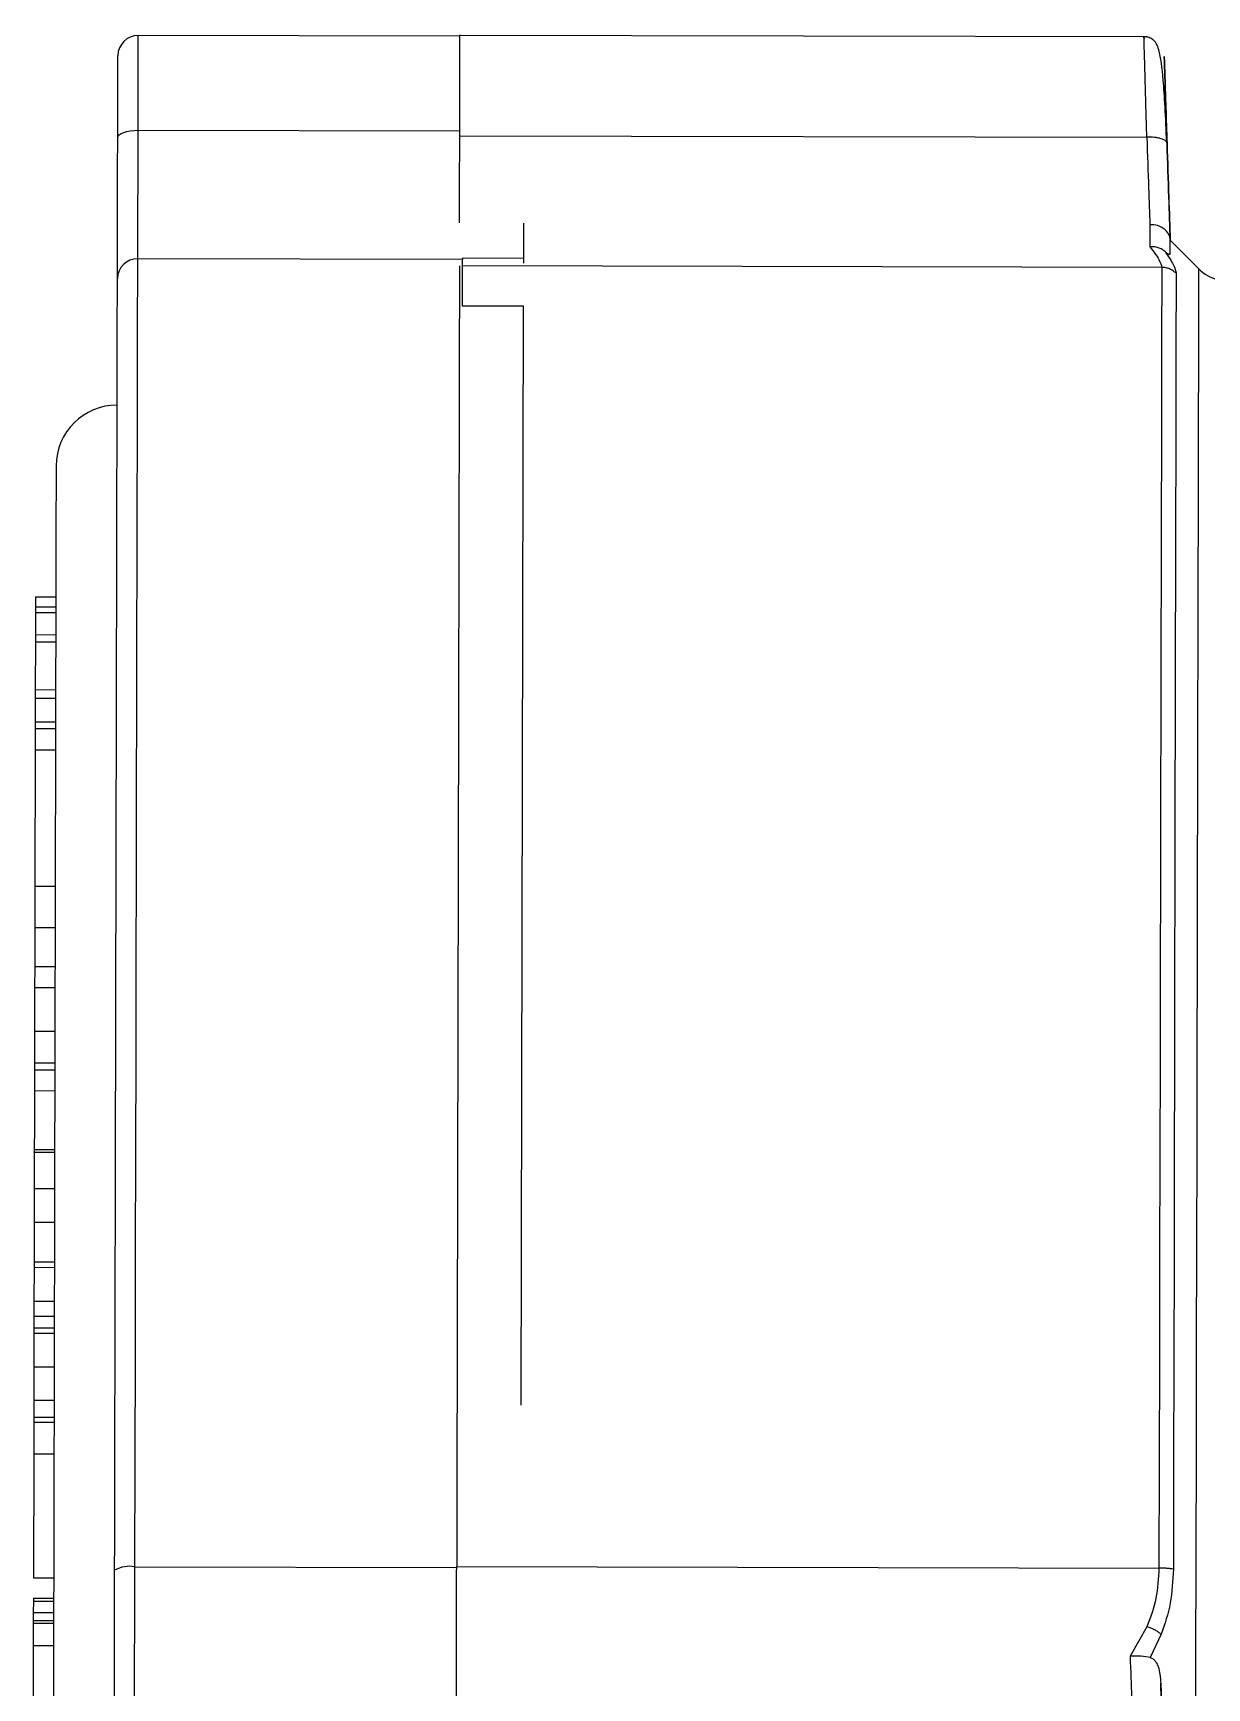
# Model space of a CAD drawing. Header units: millimetres. Extents: x 5659 to 7608, y 3628 to 5007.
# Drawn here: x 6038.9 to 6096.7, y 4776.8 to 4858.3 of the extents above; entities that cross this region are included whole.
import ezdxf

# ---------------------------------------------------------------- set-up
doc = ezdxf.new("R2010")
doc.units = ezdxf.units.MM

msp = doc.modelspace()

# ---------------------------------------------------------------- linework, layer by layer
at = {"color": 7, "linetype": 'Continuous', "lineweight": 25}
for p, q in [((6044.096, 4853.467), (6044.106, 4858.136)), ((6059.949, 4858.102), (6044.106, 4858.136)), ((6093.786, 4858.065), (6059.949, 4858.137)), ((6044.082, 4847.145), (6044.096, 4853.467)), ((6044.096, 4853.467), (6059.939, 4853.433)), ((6059.938, 4853.202), (6093.773, 4853.13)), ((6063.086, 4848.891), (6063.082, 4847.161)), ((6093.929, 4848.82), (6093.927, 4847.732)), ((6096.338, 4846.645), (6094.927, 4848.062)), ((6094.927, 4848.055), (6094.927, 4848.062)), ((6060.082, 4847.111), (6044.082, 4847.145)), ((6060.077, 4844.811), (6060.082, 4847.111)), ((6060.083, 4847.167), (6060.082, 4847.111)), ((6063.082, 4847.161), (6060.083, 4847.167)), ((6063.082, 4847.161), (6063.082, 4846.932)), ((6094.51, 4846.716), (6060.082, 4846.79)), ((6063.077, 4844.804), (6060.077, 4844.811)), ((6062.962, 4790.703), (6063.077, 4844.804)), ((6039.047, 4830.502), (6039.046, 4830.001)), ((6039.047, 4830.502), (6040.047, 4830.5)), ((6039.045, 4829.731), (6039.043, 4828.637)), ((6039.046, 4830.001), (6039.045, 4829.731)), ((6039.045, 4829.731), (6040.045, 4829.729)), ((6039.046, 4830.001), (6040.046, 4829.999)), ((6039.042, 4828.288), (6039.037, 4825.928)), ((6039.043, 4828.637), (6039.042, 4828.288)), ((6039.042, 4828.288), (6040.042, 4828.286)), ((6039.043, 4828.637), (6040.043, 4828.635)), ((6039.037, 4825.928), (6039.036, 4825.506)), ((6039.037, 4825.928), (6040.037, 4825.925)), ((6039.036, 4825.506), (6039.034, 4824.345)), ((6039.036, 4825.506), (6040.036, 4825.504)), ((6039.033, 4824.011), (6039.031, 4822.963)), ((6039.034, 4824.345), (6039.033, 4824.011)), ((6039.033, 4824.011), (6040.033, 4824.009)), ((6039.034, 4824.345), (6040.034, 4824.343)), ((6039.031, 4822.963), (6039.016, 4816.257)), ((6039.031, 4822.963), (6040.031, 4822.961)), ((6039.016, 4816.257), (6039.012, 4814.218)), ((6039.016, 4816.257), (6040.016, 4816.255)), ((6039.012, 4814.218), (6039.008, 4812.296)), ((6039.012, 4814.218), (6040.012, 4814.216)), ((6039.008, 4812.296), (6039.006, 4811.251)), ((6039.008, 4812.296), (6040.008, 4812.294)), ((6039.006, 4811.251), (6039.001, 4809.114)), ((6040.006, 4811.249), (6039.006, 4811.251)), ((6039.001, 4809.114), (6038.998, 4807.55)), ((6039.001, 4809.114), (6040.001, 4809.112)), ((6038.997, 4807.212), (6038.995, 4806.185)), ((6038.998, 4807.651), (6038.997, 4807.141)), ((6038.998, 4807.55), (6038.997, 4807.212)), ((6038.998, 4807.55), (6038.997, 4807.212)), ((6038.997, 4807.212), (6039.997, 4807.21)), ((6038.998, 4807.55), (6039.998, 4807.548)), ((6038.995, 4806.185), (6039.995, 4806.183)), ((6038.988, 4803.153), (6038.985, 4801.366)), ((6038.988, 4803.153), (6039.988, 4803.151)), ((6038.989, 4803.29), (6039.989, 4803.288)), ((6038.985, 4801.366), (6038.981, 4799.712)), ((6038.985, 4801.366), (6039.985, 4801.364)), ((6038.981, 4799.712), (6038.977, 4797.76)), ((6038.981, 4799.712), (6039.981, 4799.71)), ((6038.976, 4797.488), (6038.973, 4795.829)), ((6038.977, 4797.76), (6038.976, 4797.488)), ((6038.976, 4797.488), (6039.976, 4797.486)), ((6038.977, 4797.76), (6039.977, 4797.758)), ((6038.973, 4795.829), (6038.971, 4795.089)), ((6038.973, 4795.829), (6039.973, 4795.827)), ((6038.971, 4795.089), (6038.97, 4794.516)), ((6038.971, 4795.089), (6039.971, 4795.087)), ((6038.969, 4794.244), (6038.966, 4792.585)), ((6038.97, 4794.516), (6038.969, 4794.244)), ((6038.969, 4794.244), (6039.969, 4794.242)), ((6038.97, 4794.516), (6039.97, 4794.514)), ((6038.966, 4792.585), (6038.962, 4790.941)), ((6038.966, 4792.585), (6039.966, 4792.583)), ((6038.962, 4790.941), (6038.96, 4790.114)), ((6038.962, 4790.941), (6039.962, 4790.939)), ((6038.96, 4789.865), (6038.957, 4788.301)), ((6038.96, 4790.114), (6039.96, 4790.112)), ((6038.96, 4790.114), (6038.96, 4789.865)), ((6038.96, 4789.865), (6039.96, 4789.863)), ((6038.957, 4788.289), (6038.944, 4782.201)), ((6038.957, 4788.301), (6039.957, 4788.298)), ((6043.929, 4775.176), (6043.945, 4782.748)), ((6043.945, 4782.748), (6059.787, 4782.714)), ((6059.788, 4782.754), (6094.373, 4782.681)), ((6038.944, 4782.201), (6039.944, 4782.199)), ((6038.941, 4781.057), (6038.94, 4780.499)), ((6038.941, 4781.201), (6039.941, 4781.199)), ((6038.941, 4781.057), (6039.941, 4781.055)), ((6038.94, 4780.499), (6038.939, 4780.107)), ((6038.939, 4780.107), (6039.939, 4780.105)), ((6038.939, 4780.107), (6038.939, 4779.964)), ((6038.94, 4780.499), (6039.94, 4780.497)), ((6038.939, 4779.964), (6038.936, 4778.866)), ((6038.939, 4779.964), (6039.939, 4779.962)), ((6093.781, 4779.791), (6092.951, 4778.337)), ((6093.84, 4779.773), (6093.781, 4779.791)), ((6094.488, 4779.419), (6093.943, 4778.27)), ((6038.936, 4778.866), (6038.928, 4775.126)), ((6038.936, 4778.866), (6039.936, 4778.864)), ((6094.463, 4777.007), (6094.756, 4768.062))]:
    msp.add_line(p, q, dxfattribs=at)
at = {"color": 7, "linetype": 'Continuous', "lineweight": 25, "flags": 128}
for points in [[(6043.095, 4853.118), (6043.115, 4853.186), (6043.172, 4853.252), (6043.264, 4853.313), (6043.389, 4853.366), (6043.54, 4853.409), (6043.713, 4853.441), (6043.901, 4853.461), (6044.096, 4853.467)], [(6043.945, 4782.748), (6043.956, 4788.007), (6043.967, 4793.178), (6043.978, 4798.237), (6043.988, 4803.161), (6043.999, 4807.927), (6044.008, 4812.515), (6044.018, 4816.904), (6044.027, 4821.073), (6044.035, 4825.004), (6044.043, 4828.679), (6044.05, 4832.082), (6044.057, 4835.196), (6044.063, 4838.009), (6044.068, 4840.506), (6044.073, 4842.678), (6044.077, 4844.513), (6044.08, 4846.005), (6044.082, 4847.145)], [(6094.51, 4846.716), (6094.508, 4845.564), (6094.505, 4844.066), (6094.501, 4842.228), (6094.496, 4840.059), (6094.491, 4837.568), (6094.485, 4834.767), (6094.478, 4831.667), (6094.471, 4828.284), (6094.463, 4824.632), (6094.455, 4820.726), (6094.446, 4816.586), (6094.436, 4812.229), (6094.427, 4807.674), (6094.417, 4802.943), (6094.406, 4798.056), (6094.395, 4793.035), (6094.384, 4787.902), (6094.373, 4782.681)], [(6095.217, 4846.427), (6095.214, 4845.279), (6095.211, 4843.786), (6095.207, 4841.955), (6095.202, 4839.794), (6095.197, 4837.312), (6095.191, 4834.521), (6095.185, 4831.433), (6095.177, 4828.062), (6095.17, 4824.423), (6095.161, 4820.532), (6095.152, 4816.407), (6095.143, 4812.066), (6095.133, 4807.528), (6095.123, 4802.814), (6095.113, 4797.945), (6095.102, 4792.942), (6095.091, 4787.828), (6095.08, 4782.626)], [(6096.18, 4772.738), (6096.192, 4778.03), (6096.203, 4783.276), (6096.214, 4788.452), (6096.225, 4793.535), (6096.236, 4798.502), (6096.246, 4803.329), (6096.256, 4807.995), (6096.265, 4812.478), (6096.275, 4816.759), (6096.283, 4820.816), (6096.291, 4824.632), (6096.299, 4828.19), (6096.306, 4831.472), (6096.312, 4834.464), (6096.318, 4837.153), (6096.323, 4839.526), (6096.328, 4841.571), (6096.331, 4843.281), (6096.334, 4844.646), (6096.336, 4845.662), (6096.338, 4846.322), (6096.338, 4846.624), (6096.338, 4846.645)]]:
    msp.add_lwpolyline(points, dxfattribs=at)
at = {"color": 7, "linetype": 'Continuous', "lineweight": 25}
for centre, radius, start, end in [((6044.104, 4857.136), 1, 89.87751, 179.87751), ((6044.072, 4846.153), 0.992, 89.41535, 179.40777), ((6097.756, 4848.056), 2, 224.87751, 255.57646), ((6043.061, 4836.938), 3, 89.87751, 179.87751), ((6043.699, 4781.217), 1.551, 80.89854, 119.14308)]:
    msp.add_arc(centre, radius, start, end, dxfattribs=at)
for points, knots in [([(6059.938, 4853.202), (6059.94, 4853.895), (6059.943, 4855.281), (6059.946, 4856.888), (6059.948, 4857.849), (6059.949, 4858.253), (6059.949, 4858.137), (6059.949, 4858.137)], [0, 0, 0, 0, 0.2499989, 0.4999978, 0.7499967, 0.9999956, 1, 1, 1, 1]), ([(6094.753, 4852.882), (6094.726, 4853.48), (6094.677, 4854.607), (6094.574, 4856.229), (6094.427, 4857.38), (6094.19, 4857.89), (6093.9, 4858.034), (6093.742, 4858.06), (6093.66, 4858.065), (6093.621, 4858.065), (6093.602, 4858.065)], [0, 0, 0, 0, 0.219365, 0.412937, 0.719402, 0.914593, 0.969102, 0.986635, 0.993634, 1, 1, 1, 1]), ([(6093.773, 4853.13), (6093.759, 4853.627), (6093.732, 4854.589), (6093.689, 4856.132), (6093.651, 4857.438), (6093.632, 4858.128), (6093.636, 4858.004), (6093.636, 4857.979)], [0, 0, 0, 0, 0.177765, 0.34408, 0.641108, 0.925204, 1, 1, 1, 1]), ([(6043.095, 4853.118), (6043.096, 4853.672), (6043.099, 4854.807), (6043.102, 4856.107), (6043.103, 4856.978), (6043.104, 4857.085), (6043.104, 4857.138)], [0, 0, 0, 0, 0.244178, 0.5, 0.755822, 1, 1, 1, 1]), ([(6094.771, 4852.82), (6094.752, 4853.423), (6094.712, 4854.627), (6094.667, 4856.005), (6094.638, 4856.897), (6094.628, 4857.199), (6094.638, 4856.893), (6094.667, 4856), (6094.712, 4854.624), (6094.752, 4853.422), (6094.771, 4852.821)], [0, 0, 0, 0, 0.125138, 0.250256, 0.375373, 0.50043, 0.625397, 0.750284, 0.875124, 1, 1, 1, 1]), ([(6043.08, 4846.163), (6043.081, 4846.397), (6043.082, 4846.872), (6043.085, 4848.456), (6043.09, 4850.548), (6043.093, 4852.271), (6043.095, 4853.118)], [0, 0, 0, 0, 0.245796, 0.5, 0.754204, 1, 1, 1, 1]), ([(6059.929, 4848.913), (6059.929, 4848.939), (6059.93, 4849.428), (6059.933, 4850.865), (6059.937, 4852.423), (6059.938, 4853.202)], [0, 0, 0, 0, 0.027312, 0.513656, 1, 1, 1, 1]), ([(6093.773, 4853.13), (6093.804, 4852.258), (6093.863, 4850.618), (6093.908, 4849.394), (6093.929, 4848.82)], [0, 0, 0, 0, 0.531637, 1, 1, 1, 1]), ([(6094.771, 4852.82), (6094.757, 4852.863), (6094.734, 4852.928), (6094.609, 4853.003), (6094.48, 4853.053), (6094.321, 4853.092), (6094.089, 4853.127), (6093.897, 4853.129), (6093.773, 4853.13)], [0, 0, 0, 0, 0.239618, 0.368465, 0.500002, 0.631538, 0.760384, 1, 1, 1, 1]), ([(6094.771, 4852.821), (6094.801, 4851.911), (6094.86, 4850.101), (6094.905, 4848.735), (6094.927, 4848.055)], [0, 0, 0, 0, 0.502375, 1, 1, 1, 1]), ([(6094.927, 4848.055), (6094.905, 4848.733), (6094.86, 4850.099), (6094.801, 4851.909), (6094.771, 4852.82)], [0, 0, 0, 0, 0.496466, 1, 1, 1, 1]), ([(6094.927, 4848.055), (6094.922, 4848.109), (6094.913, 4848.214), (6094.828, 4848.416), (6094.715, 4848.539), (6094.623, 4848.61), (6094.622, 4848.61), (6094.619, 4848.613), (6094.607, 4848.622), (6094.513, 4848.689), (6094.295, 4848.802), (6094.056, 4848.814), (6093.929, 4848.82)], [0, 0, 0, 0, 0.13275, 0.258828, 0.507271, 0.507353, 0.507953, 0.509582, 0.515681, 0.539247, 0.754927, 1, 1, 1, 1]), ([(6094.673, 4847.493), (6094.625, 4847.532), (6094.526, 4847.612), (6094.334, 4847.694), (6094.13, 4847.737), (6093.989, 4847.734), (6093.927, 4847.732)], [0, 0, 0, 0, 0.239149, 0.497163, 0.778524, 1, 1, 1, 1]), ([(6093.927, 4847.732), (6094.097, 4847.507), (6094.43, 4847.066), (6094.484, 4846.831), (6094.51, 4846.716)], [0, 0, 0, 0, 0.51151, 1, 1, 1, 1]), ([(6094.926, 4847.39), (6094.926, 4847.392), (6094.926, 4847.408), (6094.926, 4847.513), (6094.927, 4847.721), (6094.927, 4847.94), (6094.927, 4848.055)], [0, 0, 0, 0, 0.008069, 0.080583, 0.514577, 1, 1, 1, 1]), ([(6094.673, 4847.493), (6094.83, 4847.261), (6095.142, 4846.799), (6095.192, 4846.551), (6095.217, 4846.427)], [0, 0, 0, 0, 0.5006525, 1, 1, 1, 1]), ([(6094.926, 4847.39), (6094.92, 4847.367), (6094.911, 4847.335), (6094.824, 4847.373), (6094.751, 4847.424), (6094.698, 4847.472), (6094.673, 4847.493)], [0, 0, 0, 0, 0.546902, 0.785535, 0.902249, 1, 1, 1, 1]), ([(6042.944, 4782.572), (6042.95, 4785.067), (6042.96, 4790.105), (6042.976, 4797.482), (6042.992, 4804.724), (6043.007, 4811.703), (6043.021, 4818.306), (6043.034, 4824.399), (6043.046, 4829.892), (6043.056, 4834.704), (6043.065, 4838.766), (6043.071, 4842.036), (6043.077, 4844.574), (6043.079, 4845.637), (6043.08, 4846.163)], [0, 0, 0, 0, 0.0799588, 0.1613715, 0.2441424, 0.3288926, 0.4142166, 0.5, 0.5857784, 0.6711024, 0.7558576, 0.8386237, 0.9200388, 1, 1, 1, 1]), ([(6040.061, 4836.944), (6040.06, 4836.889), (6040.06, 4836.78), (6040.058, 4835.87), (6040.055, 4834.384), (6040.05, 4832.21), (6040.044, 4829.379), (6040.037, 4825.865), (6040.028, 4821.711), (6040.018, 4816.968), (6040.007, 4811.706), (6039.994, 4806.014), (6039.982, 4799.992), (6039.968, 4793.769), (6039.955, 4787.403), (6039.941, 4781.05), (6039.928, 4774.712), (6039.919, 4770.533), (6039.914, 4768.444)], [0, 0, 0, 0, 0.058246, 0.116497, 0.17824, 0.239988, 0.303803, 0.368626, 0.434138, 0.5, 0.565862, 0.631374, 0.696197, 0.760012, 0.821755, 0.883503, 0.94175, 1, 1, 1, 1]), ([(6038.995, 4806.185), (6038.994, 4805.855), (6038.993, 4805.218), (6038.991, 4804.441), (6038.99, 4803.83), (6038.989, 4803.508), (6038.989, 4803.339), (6038.989, 4803.29)], [0, 0, 0, 0, 0.328754, 0.633799, 0.764636, 0.93153, 1, 1, 1, 1]), ([(6038.989, 4803.29), (6038.989, 4803.227), (6038.988, 4803.142), (6038.988, 4803.164), (6038.988, 4803.17)], [0, 0, 0, 0, 0.737807, 1, 1, 1, 1]), ([(6042.927, 4774.242), (6042.927, 4774.633), (6042.929, 4775.428), (6042.933, 4777.418), (6042.939, 4779.832), (6042.942, 4781.669), (6042.944, 4782.572)], [0, 0, 0, 0, 0.245796, 0.5, 0.754204, 1, 1, 1, 1]), ([(6094.373, 4782.681), (6094.346, 4782.179), (6094.289, 4781.151), (6093.953, 4780.251), (6093.781, 4779.791)], [0, 0, 0, 0, 0.48849, 1, 1, 1, 1]), ([(6095.08, 4782.626), (6095.052, 4782.059), (6094.995, 4780.924), (6094.657, 4779.921), (6094.488, 4779.419)], [0, 0, 0, 0, 0.499286, 1, 1, 1, 1]), ([(6038.941, 4781.201), (6038.941, 4781.198), (6038.941, 4781.193), (6038.941, 4780.996), (6038.941, 4780.951)], [0, 0, 0, 0, 0.770116, 1, 1, 1, 1]), ([(6094.488, 4779.419), (6094.445, 4779.453), (6094.358, 4779.523), (6094.198, 4779.62), (6094.024, 4779.706), (6093.901, 4779.751), (6093.84, 4779.773)], [0, 0, 0, 0, 0.2473909, 0.4997222, 0.7521965, 1, 1, 1, 1]), ([(6093.943, 4778.27), (6093.799, 4778.298), (6093.509, 4778.353), (6093.138, 4778.342), (6092.951, 4778.337)], [0, 0, 0, 0, 0.494817, 1, 1, 1, 1]), ([(6092.951, 4778.337), (6092.978, 4777.622), (6093.03, 4776.239), (6093.059, 4775.48), (6093.073, 4775.113)], [0, 0, 0, 0, 0.516726, 1, 1, 1, 1]), ([(6093.943, 4778.27), (6093.983, 4778.258), (6094.064, 4778.233), (6094.172, 4778.132), (6094.262, 4777.996), (6094.358, 4777.771), (6094.436, 4777.435), (6094.454, 4777.155), (6094.463, 4777.007)], [0, 0, 0, 0, 0.111673, 0.222473, 0.333752, 0.456252, 0.712674, 1, 1, 1, 1]), ([(6094.57, 4773.753), (6094.557, 4774.138), (6094.531, 4774.919), (6094.486, 4776.304), (6094.463, 4777.007)], [0, 0, 0, 0, 0.4921548, 1, 1, 1, 1])]:
    msp.add_open_spline(points, degree=3, knots=knots, dxfattribs=at)
for points in [[(6059.924, 4846.79), (6059.923, 4846.226), (6059.921, 4845.096), (6059.915, 4842.417), (6059.908, 4839.048), (6059.899, 4834.952), (6059.889, 4830.188), (6059.877, 4824.8), (6059.865, 4818.843), (6059.851, 4812.377), (6059.836, 4805.466), (6059.821, 4798.178), (6059.804, 4790.599), (6059.793, 4785.369), (6059.788, 4782.754)], [(6095.217, 4846.427), (6095.168, 4846.47), (6095.07, 4846.556), (6094.895, 4846.646), (6094.707, 4846.705), (6094.576, 4846.713), (6094.51, 4846.716)], [(6059.771, 4775.185), (6059.772, 4775.542), (6059.774, 4776.255), (6059.778, 4778.055), (6059.782, 4780.237), (6059.786, 4781.915), (6059.788, 4782.754)], [(6095.08, 4782.626), (6095.031, 4782.634), (6094.934, 4782.65), (6094.758, 4782.667), (6094.57, 4782.678), (6094.439, 4782.68), (6094.373, 4782.681)]]:
    msp.add_open_spline(points, degree=3, dxfattribs=at)

doc.saveas('drawing.dxf')
